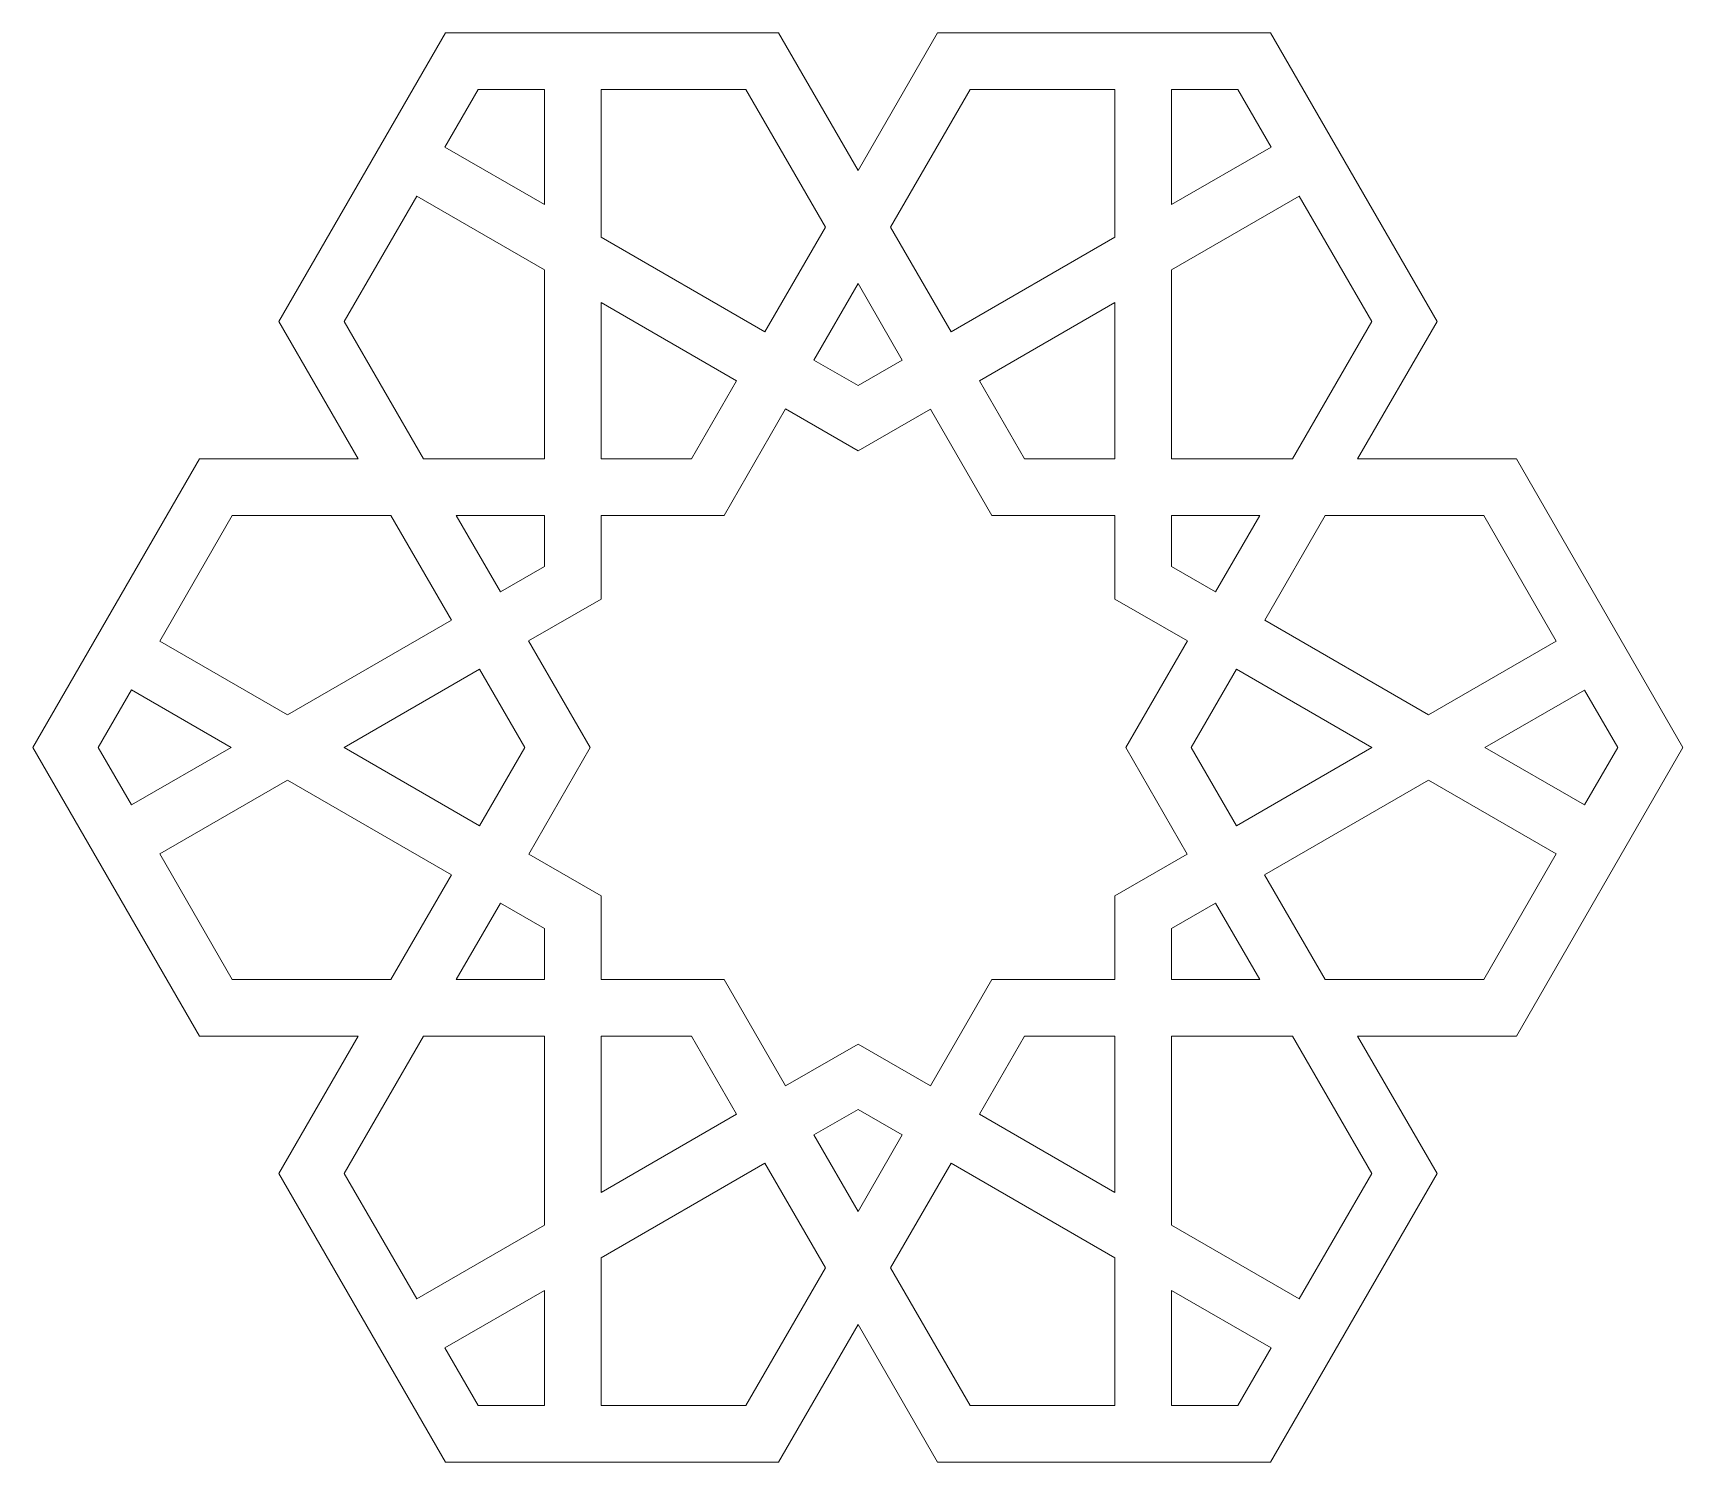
# Model space of a CAD drawing. Header units: inches. Extents: x 0 to 8.23, y -9.8 to -2.67.
import ezdxf

# ---------------------------------------------------------------- set-up
doc = ezdxf.new("R2010")
doc.units = ezdxf.units.IN
doc.header["$MEASUREMENT"] = 0
doc.layers.add('Layer 1', color=7, linetype='Continuous')

msp = doc.modelspace()

# ---------------------------------------------------------------- linework, layer by layer
at = {"layer": 'Layer 1', "lineweight": 0}
for points in [[(6.1723, -9.7994), (7.0033, -8.3604), (6.607, -7.6748), (7.399, -7.6748), (8.2298, -6.2357), (7.399, -4.7966), (6.607, -4.7966), (7.0033, -4.1109), (6.1723, -2.6719), (4.5108, -2.6719), (4.115, -3.3579), (3.7187, -2.6719), (2.0574, -2.6719), (1.2267, -4.1109), (1.6224, -4.7966), (0.8307, -4.7966), (0, -6.2355), (0.8307, -7.6748), (1.6224, -7.6748), (1.2267, -8.3604), (2.0574, -9.7994), (3.7187, -9.7994), (4.115, -9.1137), (4.5108, -9.7994), (6.1723, -9.7994)], [(2.2206, -2.9542), (2.5514, -2.9542), (2.5511, -3.5274), (2.0547, -3.2408), (2.2206, -2.9542)], [(2.8335, -2.9542), (3.5562, -2.9542), (3.9521, -3.6398), (3.6506, -4.162), (2.8335, -3.6906), (2.8335, -2.9542)], [(4.6737, -2.9542), (5.3964, -2.9542), (5.3964, -3.6904), (4.5795, -4.1623), (4.2777, -3.6398), (4.6737, -2.9542)], [(5.6787, -2.9542), (6.0094, -2.9542), (6.1753, -3.2408), (5.6787, -3.5274), (5.6787, -2.9542)], [(1.5519, -4.1109), (1.9137, -3.4851), (2.5511, -3.8533), (2.5511, -4.7966), (1.9482, -4.7966), (1.5519, -4.1109)], [(5.6787, -3.8533), (6.3161, -3.4851), (6.6775, -4.1109), (6.2816, -4.7966), (5.6787, -4.7966), (5.6787, -3.8533)], [(4.335, -4.3032), (4.115, -4.4302), (3.895, -4.303), (4.115, -3.9219), (4.335, -4.3032)], [(2.8335, -4.016), (3.5095, -4.4064), (3.2842, -4.7966), (2.8335, -4.7966), (2.8335, -4.016)], [(5.3964, -4.016), (5.3964, -4.7966), (4.9455, -4.7966), (4.7204, -4.4064), (5.3964, -4.016)], [(4.7826, -7.3926), (4.4759, -7.9238), (4.115, -7.7154), (3.7537, -7.9238), (3.447, -7.3925), (2.8335, -7.3925), (2.8335, -6.9754), (2.4726, -6.7669), (2.7788, -6.2355), (2.4721, -5.7043), (2.8335, -5.4959), (2.8335, -5.0789), (3.447, -5.0789), (3.7537, -4.5473), (4.115, -4.756), (4.476, -4.5476), (4.7826, -5.0789), (5.3964, -5.0789), (5.3964, -5.4959), (5.7578, -5.7043), (5.4508, -6.2355), (5.7574, -6.7669), (5.3964, -6.9754), (5.3964, -7.3926), (4.7826, -7.3926)], [(0.9936, -5.0789), (1.7851, -5.0789), (2.0868, -5.6011), (1.2698, -6.0727), (0.6323, -5.7045), (0.9936, -5.0789)], [(2.3311, -5.46), (2.1112, -5.0789), (2.5511, -5.0789), (2.5511, -5.3328), (2.3311, -5.46)], [(5.6787, -5.0789), (6.1188, -5.0789), (5.8987, -5.46), (5.6787, -5.3328), (5.6787, -5.0789)], [(7.2363, -5.0789), (7.5972, -5.7048), (6.96, -6.0727), (6.1433, -5.601), (6.4443, -5.0789), (7.2363, -5.0789)], [(2.4533, -6.2355), (2.2277, -6.6258), (1.5519, -6.2355), (2.2277, -5.8454), (2.4533, -6.2355)], [(5.7765, -6.2355), (6.0021, -5.8453), (6.6778, -6.2355), (6.0021, -6.6258), (5.7765, -6.2355)], [(0.3258, -6.2355), (0.4913, -5.9487), (0.9878, -6.2355), (0.4913, -6.5223), (0.3258, -6.2355)], [(7.904, -6.2357), (7.7387, -6.5223), (7.242, -6.2355), (7.7384, -5.9489), (7.904, -6.2357)], [(0.9937, -7.3925), (0.6323, -6.7666), (1.2698, -6.3984), (2.0868, -6.8701), (1.7851, -7.3925), (0.9937, -7.3925)], [(7.2363, -7.3926), (6.4443, -7.3926), (6.1429, -6.8703), (6.96, -6.3984), (7.5974, -6.7666), (7.2363, -7.3926)], [(2.5514, -7.3925), (2.1112, -7.3925), (2.3314, -7.0113), (2.5514, -7.1382), (2.5514, -7.3925)], [(5.8987, -7.0113), (6.1188, -7.3926), (5.6787, -7.3926), (5.6787, -7.1382), (5.8987, -7.0113)], [(2.5514, -8.6181), (1.9137, -8.9864), (1.5519, -8.3604), (1.9482, -7.6748), (2.5514, -7.6748), (2.5514, -8.6181)], [(2.8335, -8.4551), (2.8335, -7.6748), (3.2842, -7.6748), (3.5095, -8.0649), (2.8335, -8.4551)], [(5.3964, -8.4551), (4.7204, -8.0649), (4.9455, -7.6748), (5.3964, -7.6748), (5.3964, -8.4551)], [(6.6775, -8.3604), (6.3161, -8.9864), (5.6787, -8.6182), (5.6787, -7.6748), (6.2816, -7.6748), (6.6775, -8.3604)], [(3.895, -8.1682), (4.115, -8.0412), (4.335, -8.1682), (4.115, -8.5493), (3.895, -8.1682)], [(3.5562, -9.5174), (2.8335, -9.5174), (2.8335, -8.7811), (3.6506, -8.3091), (3.9521, -8.8314), (3.5562, -9.5174)], [(5.3964, -9.5174), (4.6737, -9.5173), (4.2777, -8.8314), (4.5795, -8.3091), (5.3964, -8.7811), (5.3964, -9.5174)], [(2.5514, -9.5173), (2.2206, -9.5173), (2.0547, -9.2305), (2.5514, -8.9439), (2.5514, -9.5173)], [(6.0094, -9.5174), (5.6787, -9.5174), (5.6787, -8.9439), (6.1751, -9.2305), (6.0094, -9.5174)]]:
    msp.add_lwpolyline(points, dxfattribs=at)

doc.saveas('drawing.dxf')
